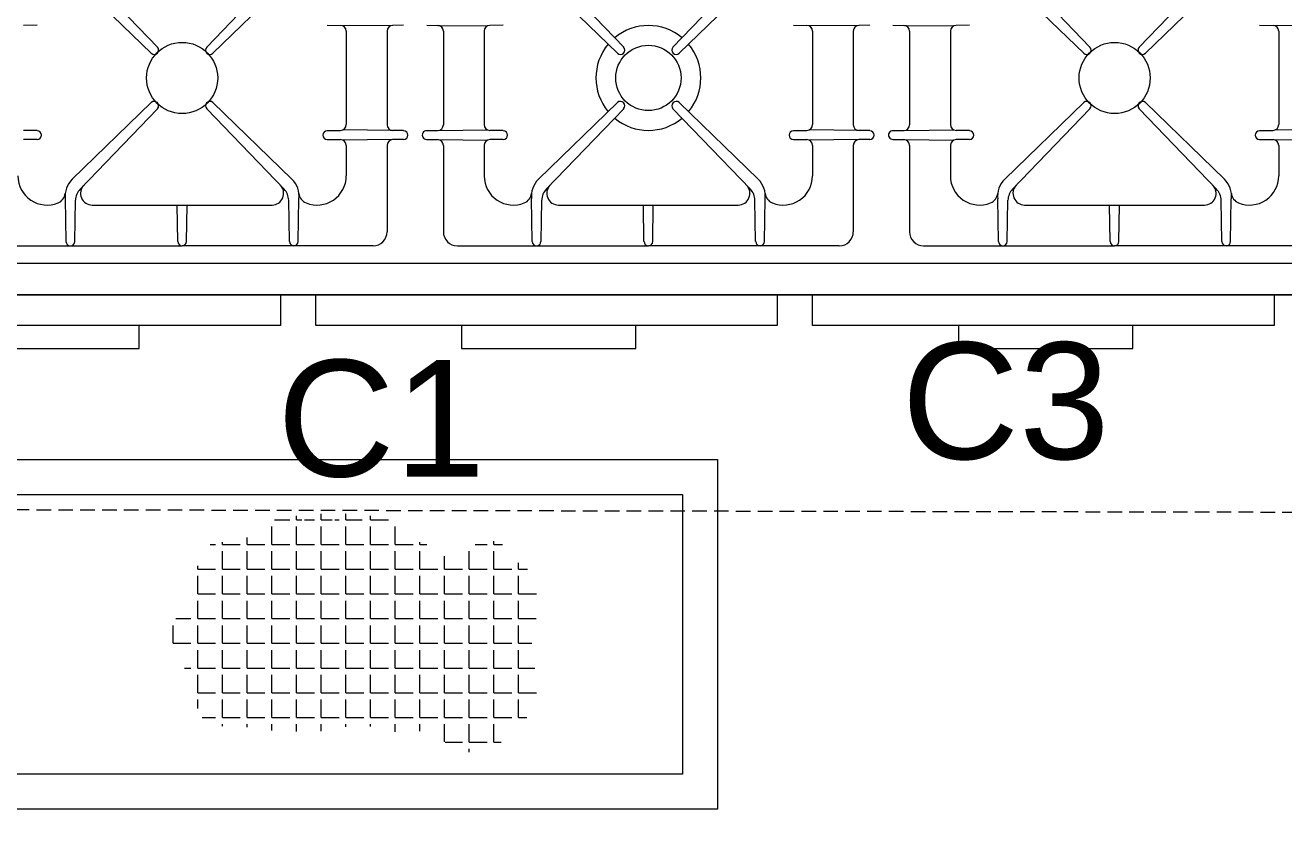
# Model space of a CAD drawing. Header units: millimetres. Extents: x 29001 to 40804, y -8833 to -5892.
# Drawn here: x 30478.8 to 30586.8, y -6714.4 to -6644.9 of the extents above; entities that cross this region are included whole.
import ezdxf

# ---------------------------------------------------------------- set-up
doc = ezdxf.new("R2010")
doc.units = ezdxf.units.MM
doc.linetypes.add('DASHED2', pattern=[0.375, 0.25, -0.125])
doc.layers.get('0').update_dxf_attribs({"lineweight": 0})
for name, color, linetype, lineweight in [('mutfak-Ekipman', 4, 'Continuous', 0), ('mutfak-poz no', 7, 'Continuous', 0), ('mutfak-yer ızgarası', 40, 'Continuous', 0), ('S2000-davlumbaz', 102, 'DASHED2', 0), ('xxx_Auto_Kaplama_Mermer Tarama @ 1', 45, 'Continuous', 0)]:
    doc.layers.add(name, color=color, linetype=linetype, lineweight=lineweight)
doc.styles.add('ekp-yazı', font='arial.ttf', dxfattribs={"height": 10})

# ---------------------------------------------------------------- blocks, each defined once
blk = doc.blocks.new('MOBİLYALAR')
at = {"layer": 'xxx_Auto_Kaplama_Mermer Tarama @ 1', "true_color": 0xb0a4a0}
h = blk.add_hatch(dxfattribs=at)
h.set_pattern_fill('DOTS', color=253, scale=1.5, angle=540)
h.set_pattern_definition([(180, (-40140.9034, 53191.863), (-1.190625, -2.38125), [0, -2.38125])])
edge = h.paths.add_edge_path()
edge.add_line((982.5, -264.75), (1603.84, -264.75))
edge.add_line((1603.84, -264.75), (1603.84, -274.25))
edge.add_line((1603.84, -274.25), (992.49, -274.25))
edge.add_line((992.49, -274.25), (992.49, -419.25))
edge.add_line((992.49, -419.25), (1027.49, -419.25))
edge.add_line((1027.49, -419.25), (1027.52, -441.86))
edge.add_line((1027.52, -441.86), (1027.52, -464.86))
edge.add_arc((1042.91, -463.89), 15.42, 183.5929, 227.6554)
edge.add_arc((1042.91, -463.89), 15.42, 227.6554, 260.3124)
edge.add_line((1040.32, -479.09), (1606.26, -480.75))
edge.add_line((1606.26, -480.75), (1606.26, -487.39))
edge.add_line((1606.26, -487.39), (1606.26, -502.74))
edge.add_arc((1578.23, -497.23), 28.56, 279.0097, 348.8638, ccw=False)
edge.add_line((1582.71, -525.43), (1523.71, -525.29))
edge.add_line((1523.71, -525.29), (1515.78, -525.28))
edge.add_line((1515.78, -525.28), (1008.96, -524.07))
edge.add_arc((1008.95, -497.57), 26.5, 183.3004, 270.0252, ccw=False)
edge.add_line((982.5, -499.09), (982.5, -264.75))
blk = doc.blocks.new('6 AÇIK ATEŞ OCAK 120.70')
at = {"color": 4}
for p, q in [((-11133.34, 12797.19), (-11133.34, 12845.19)), ((-11133.34, 12845.19), (-11133.34, 12765.19)), ((-11133.34, 12845.19), (-11133.34, 12765.19)), ((-11133.34, 12765.19), (-11133.34, 12805.19)), ((-11133.34, 12765.19), (-11133.34, 12805.19)), ((-11133.34, 12725.19), (-11133.34, 12765.19)), ((-11133.34, 12765.19), (-11133.34, 12725.19)), ((-11133.34, 12765.19), (-11133.34, 12725.19))]:
    blk.add_line(p, q, dxfattribs=at)
at = {"color": 251, "lineweight": 9}
for p, q in [((-11156.45, 12843.22), (-11156.4, 12838.98)), ((-11147.43, 12843.22), (-11147.48, 12838.98)), ((-11146.65, 12843.22), (-11146.6, 12838.98)), ((-11137.54, 12841.57), (-11137.54, 12825.19)), ((-11155.95, 12839.27), (-11147.94, 12839.27)), ((-11146.15, 12839.27), (-11143.54, 12839.27)), ((-11156.47, 12837.63), (-11156.45, 12838.78)), ((-11147.42, 12837.63), (-11147.44, 12838.78)), ((-11146.67, 12837.63), (-11146.65, 12838.78)), ((-11137.92, 12835.14), (-11141.57, 12835.2)), ((-11161.48, 12833.94), (-11154.59, 12827.3)), ((-11160.62, 12834.61), (-11154.06, 12827.83)), ((-11143.26, 12834.61), (-11149.83, 12827.83)), ((-11149.3, 12827.3), (-11142.4, 12833.94)), ((-11137.92, 12834.39), (-11141.45, 12834.33)), ((-11141.04, 12817.47), (-11141.04, 12832.9)), ((-11137.92, 12825.56), (-11141.04, 12825.61)), ((-11137.54, 12808.8), (-11137.54, 12825.19)), ((-11137.92, 12824.81), (-11141.04, 12824.76)), ((-11161.48, 12816.43), (-11154.59, 12823.07)), ((-11149.3, 12823.07), (-11142.4, 12816.43)), ((-11160.62, 12815.76), (-11154.06, 12822.54)), ((-11143.26, 12815.76), (-11149.83, 12822.54)), ((-11137.92, 12815.98), (-11141.45, 12816.04)), ((-11137.92, 12815.23), (-11141.57, 12815.17)), ((-11156.47, 12812.74), (-11156.45, 12811.59)), ((-11147.42, 12812.74), (-11147.44, 12811.59)), ((-11146.67, 12812.74), (-11146.65, 12811.59)), ((-11156.45, 12807.15), (-11156.4, 12811.39)), ((-11155.95, 12811.1), (-11147.94, 12811.1)), ((-11147.43, 12807.15), (-11147.48, 12811.39)), ((-11146.65, 12807.15), (-11146.6, 12811.39)), ((-11146.15, 12811.1), (-11143.54, 12811.1)), ((-11156.47, 12806.17), (-11156.45, 12807.11)), ((-11155.95, 12807.6), (-11147.93, 12807.6)), ((-11147.42, 12806.17), (-11147.43, 12807.11)), ((-11146.67, 12806.17), (-11146.65, 12807.11)), ((-11146.15, 12807.6), (-11138.75, 12807.6)), ((-11156.47, 12804.19), (-11156.45, 12803.26)), ((-11147.42, 12804.19), (-11147.43, 12803.26)), ((-11146.67, 12804.19), (-11146.65, 12803.26)), ((-11156.45, 12803.22), (-11156.4, 12798.98)), ((-11155.95, 12802.77), (-11147.93, 12802.77)), ((-11147.43, 12803.22), (-11147.48, 12798.98)), ((-11146.65, 12803.22), (-11146.6, 12798.98)), ((-11146.15, 12802.77), (-11138.75, 12802.77)), ((-11137.54, 12801.57), (-11137.54, 12785.19)), ((-11155.95, 12799.27), (-11147.94, 12799.27)), ((-11146.15, 12799.27), (-11143.54, 12799.27)), ((-11156.47, 12797.63), (-11156.45, 12798.78)), ((-11147.42, 12797.63), (-11147.44, 12798.78)), ((-11146.67, 12797.63), (-11146.65, 12798.78)), ((-11137.92, 12795.14), (-11141.57, 12795.2)), ((-11161.48, 12793.94), (-11154.59, 12787.3)), ((-11160.62, 12794.61), (-11154.06, 12787.83)), ((-11143.26, 12794.61), (-11149.83, 12787.83)), ((-11149.3, 12787.3), (-11142.4, 12793.94)), ((-11137.92, 12794.39), (-11141.45, 12794.33)), ((-11141.04, 12777.47), (-11141.04, 12792.9)), ((-11137.92, 12785.56), (-11141.04, 12785.61)), ((-11137.54, 12768.8), (-11137.54, 12785.19)), ((-11137.92, 12784.81), (-11141.04, 12784.76)), ((-11161.48, 12776.43), (-11154.59, 12783.07)), ((-11149.3, 12783.07), (-11142.4, 12776.43)), ((-11160.62, 12775.76), (-11154.06, 12782.54)), ((-11143.26, 12775.76), (-11149.83, 12782.54)), ((-11137.92, 12775.98), (-11141.45, 12776.04)), ((-11137.92, 12775.23), (-11141.57, 12775.17)), ((-11156.47, 12772.74), (-11156.45, 12771.59)), ((-11147.42, 12772.74), (-11147.44, 12771.59)), ((-11146.67, 12772.74), (-11146.65, 12771.59)), ((-11156.45, 12767.15), (-11156.4, 12771.39)), ((-11155.95, 12771.1), (-11147.94, 12771.1)), ((-11147.43, 12767.15), (-11147.48, 12771.39)), ((-11146.65, 12767.15), (-11146.6, 12771.39)), ((-11146.15, 12771.1), (-11143.54, 12771.1)), ((-11156.47, 12766.17), (-11156.45, 12767.11)), ((-11155.95, 12767.6), (-11147.93, 12767.6)), ((-11147.42, 12766.17), (-11147.43, 12767.11)), ((-11146.67, 12766.17), (-11146.65, 12767.11)), ((-11146.15, 12767.6), (-11138.75, 12767.6)), ((-11156.47, 12764.19), (-11156.45, 12763.26)), ((-11147.42, 12764.19), (-11147.43, 12763.26)), ((-11146.67, 12764.19), (-11146.65, 12763.26)), ((-11156.45, 12763.22), (-11156.4, 12758.98)), ((-11155.95, 12762.77), (-11147.93, 12762.77)), ((-11147.43, 12763.22), (-11147.48, 12758.98)), ((-11146.65, 12763.22), (-11146.6, 12758.98)), ((-11146.15, 12762.77), (-11138.75, 12762.77)), ((-11137.54, 12761.57), (-11137.54, 12745.19)), ((-11155.95, 12759.27), (-11147.94, 12759.27)), ((-11146.15, 12759.27), (-11143.54, 12759.27)), ((-11156.47, 12757.63), (-11156.45, 12758.78)), ((-11147.42, 12757.63), (-11147.44, 12758.78)), ((-11146.67, 12757.63), (-11146.65, 12758.78)), ((-11137.92, 12755.14), (-11141.57, 12755.2)), ((-11161.48, 12753.94), (-11154.59, 12747.3)), ((-11160.62, 12754.61), (-11154.06, 12747.83)), ((-11143.26, 12754.61), (-11149.83, 12747.83)), ((-11149.3, 12747.3), (-11142.4, 12753.94)), ((-11137.92, 12754.39), (-11141.45, 12754.33)), ((-11141.04, 12737.47), (-11141.04, 12752.9)), ((-11137.92, 12745.56), (-11141.04, 12745.61)), ((-11137.54, 12728.8), (-11137.54, 12745.19)), ((-11137.92, 12744.81), (-11141.04, 12744.76)), ((-11161.48, 12736.43), (-11154.59, 12743.07)), ((-11149.3, 12743.07), (-11142.4, 12736.43)), ((-11160.62, 12735.76), (-11154.06, 12742.54)), ((-11143.26, 12735.76), (-11149.83, 12742.54)), ((-11137.92, 12735.98), (-11141.45, 12736.04)), ((-11137.92, 12735.23), (-11141.57, 12735.17)), ((-11156.47, 12732.74), (-11156.45, 12731.59)), ((-11147.42, 12732.74), (-11147.44, 12731.59)), ((-11146.67, 12732.74), (-11146.65, 12731.59))]:
    blk.add_line(p, q, dxfattribs=at)
for centre, radius in [((-11151.94, 12825.19), 3.05), ((-11151.94, 12785.19), 2.8), ((-11151.94, 12745.19), 3.05)]:
    blk.add_circle(centre, radius, dxfattribs=at)
for centre, radius, start, end in [((-11155.95, 12838.77), 0.5, 90, 178.9511), ((-11147.94, 12838.77), 0.5, 1.0489, 90), ((-11146.15, 12838.77), 0.5, 90, 178.9511), ((-11143.54, 12836.77), 2.5, 337.8166, 90), ((-11147.04, 12837.63), 0.374, 180, 0), ((-11141.82, 12833.22), 2, 82.8292, 135.9258), ((-11142.15, 12836.2), 1, 276.316, 337.8166), ((-11137.92, 12834.77), 0.374, 270, 90), ((-11142.04, 12832.9), 1, 0, 133.9226), ((-11141.43, 12832.93), 1.4, 90.9787, 133.9226), ((-11154.33, 12827.57), 0.374, 225.9997, 44.0003), ((-11149.56, 12827.57), 0.374, 135.9997, 314.0003), ((-11137.92, 12825.19), 0.374, 270, 90), ((-11154.33, 12822.8), 0.374, 315.9997, 134.0003), ((-11149.56, 12822.8), 0.374, 45.9997, 224.0003), ((-11142.04, 12817.47), 1, 226.0774, 0), ((-11141.43, 12817.44), 1.4, 226.0774, 269.0213), ((-11141.82, 12817.15), 2, 224.0742, 277.171), ((-11137.92, 12815.6), 0.374, 270, 90), ((-11143.54, 12813.6), 2.5, 270, 22.1833), ((-11142.15, 12814.17), 1, 22.1833, 83.6843), ((-11147.04, 12812.74), 0.374, 0, 180), ((-11155.95, 12811.6), 0.5, 181.0489, 270), ((-11147.94, 12811.6), 0.5, 270, 358.9511), ((-11146.15, 12811.6), 0.5, 181.0489, 270), ((-11138.74, 12808.8), 1.2, 269.8062, 0), ((-11155.95, 12807.1), 0.5, 90, 179.1978), ((-11147.93, 12807.1), 0.5, 0.8001, 90), ((-11146.15, 12807.1), 0.5, 90, 179.1978), ((-11147.04, 12806.16), 0.374, 178.6721, 1.3292), ((-11147.04, 12804.19), 0.374, 0, 180), ((-11155.95, 12803.27), 0.5, 180.7854, 270), ((-11147.93, 12803.27), 0.5, 270, 359.1999), ((-11146.15, 12803.27), 0.5, 180.8022, 270), ((-11138.74, 12801.57), 1.2, 0, 90.1938), ((-11155.95, 12798.77), 0.5, 90, 178.9511), ((-11147.94, 12798.77), 0.5, 1.0489, 90), ((-11146.15, 12798.77), 0.5, 90, 178.9511), ((-11143.54, 12796.77), 2.5, 337.8166, 90), ((-11147.04, 12797.63), 0.374, 180, 0), ((-11141.82, 12793.22), 2, 82.8292, 135.9258), ((-11142.15, 12796.2), 1, 276.316, 337.8166), ((-11137.92, 12794.77), 0.374, 270, 90), ((-11142.04, 12792.9), 1, 0, 133.9226), ((-11141.43, 12792.93), 1.4, 90.9787, 133.9226), ((-11151.94, 12785.19), 4.5, 50.0116, 129.9884), ((-11151.94, 12785.19), 4.5, 140.0118, 219.9882), ((-11154.33, 12787.57), 0.374, 225.9997, 44.0003), ((-11149.56, 12787.57), 0.374, 135.9997, 314.0003), ((-11151.94, 12785.19), 4.5, 320.0118, 39.9883), ((-11137.92, 12785.19), 0.374, 270, 90), ((-11154.33, 12782.8), 0.374, 315.9997, 134.0003), ((-11149.56, 12782.8), 0.374, 45.9997, 224.0003), ((-11151.94, 12785.19), 4.5, 230.0116, 309.9883), ((-11142.04, 12777.47), 1, 226.0774, 0), ((-11141.82, 12777.15), 2, 224.0742, 277.171), ((-11141.43, 12777.44), 1.4, 226.0774, 269.0213), ((-11137.92, 12775.6), 0.374, 270, 90), ((-11143.54, 12773.6), 2.5, 270, 22.1833), ((-11142.15, 12774.17), 1, 22.1833, 83.6843), ((-11147.04, 12772.74), 0.374, 0, 180), ((-11155.95, 12771.6), 0.5, 181.0489, 270), ((-11147.94, 12771.6), 0.5, 270, 358.9511), ((-11146.15, 12771.6), 0.5, 181.0489, 270), ((-11138.74, 12768.8), 1.2, 269.8062, 0), ((-11155.95, 12767.1), 0.5, 90, 179.1978), ((-11147.93, 12767.1), 0.5, 0.8001, 90), ((-11146.15, 12767.1), 0.5, 90, 179.1978), ((-11147.04, 12766.16), 0.374, 178.6721, 1.3292), ((-11147.04, 12764.19), 0.374, 0, 180), ((-11155.95, 12763.27), 0.5, 180.7854, 270), ((-11147.93, 12763.27), 0.5, 270, 359.1999), ((-11146.15, 12763.27), 0.5, 180.8022, 270), ((-11138.74, 12761.57), 1.2, 0, 90.1938), ((-11155.95, 12758.77), 0.5, 90, 178.9511), ((-11147.94, 12758.77), 0.5, 1.0489, 90), ((-11146.15, 12758.77), 0.5, 90, 178.9511), ((-11143.54, 12756.77), 2.5, 337.8166, 90), ((-11147.04, 12757.63), 0.374, 180, 0), ((-11141.82, 12753.22), 2, 82.8292, 135.9258), ((-11142.15, 12756.2), 1, 276.316, 337.8166), ((-11137.92, 12754.77), 0.374, 270, 90), ((-11142.04, 12752.9), 1, 0, 133.9226), ((-11141.43, 12752.93), 1.4, 90.9787, 133.9226), ((-11154.33, 12747.57), 0.374, 225.9997, 44.0003), ((-11149.56, 12747.57), 0.374, 135.9997, 314.0003), ((-11137.92, 12745.19), 0.374, 270, 90), ((-11154.33, 12742.8), 0.374, 315.9997, 134.0003), ((-11149.56, 12742.8), 0.374, 45.9997, 224.0003), ((-11142.04, 12737.47), 1, 226.0774, 0), ((-11141.82, 12737.15), 2, 224.0742, 277.171), ((-11141.43, 12737.44), 1.4, 226.0774, 269.0213), ((-11137.92, 12735.6), 0.374, 270, 90), ((-11143.54, 12733.6), 2.5, 270, 22.1833), ((-11142.15, 12734.17), 1, 22.1833, 83.6843), ((-11147.04, 12732.74), 0.374, 0, 180)]:
    blk.add_arc(centre, radius, start, end, dxfattribs=at)
blk = doc.blocks.new('A$C3D3D1144')
at = {"color": 40, "linetype": 'Continuous'}
blk.add_line((0, 4.6), (300, 4.6), dxfattribs=at)
at = {"color": 251}
for points in [[(2.54, 69.29), (253.84, 69.29), (253.84, 7.29), (2.54, 7.29)], [(148.43, 1.96), (108.83, 1.96), (108.83, 4.6), (148.43, 4.6)], [(191.06, 1.96), (151.46, 1.96), (151.46, 4.6), (191.06, 4.6)], [(233.69, 1.96), (194.09, 1.96), (194.09, 4.6), (233.69, 4.6)], [(136.3, 1.96), (121.35, 1.96), (121.35, 0), (136.3, 0)], [(178.93, 1.96), (163.98, 1.96), (163.98, 0), (178.93, 0)], [(221.56, 1.96), (206.61, 1.96), (206.61, 0), (221.56, 0)]]:
    blk.add_lwpolyline(points, close=True, dxfattribs=at)
blk = doc.blocks.new('Y6 140-30')
at = {"layer": 'mutfak-yer ızgarası', "ltscale": 44}
h = blk.add_hatch(dxfattribs=at)
h.set_pattern_fill('ANGLE', color=160, scale=7.7, style=0)
h.set_pattern_definition([(7e-15, (-3740, 4535.4), (0, 2.1175), [1.54, -0.5775]), (90, (-3740, 4535.4), (-2.1175, 1e-16), [1.54, -0.5775])])
h.paths.add_polyline_path([(123.97, -15.68, 0.520567), (123.97, -13.09, 0.520567), (123.97, -10.59, 0.520567), (122.19, -8.81, 0.520567), (120.41, -7.03, 0.520567), (118.55, -8.89, 0.520567), (115.8, -8.89, 0.520567), (114.02, -7.11, 0.520567), (112.24, -5.33, 0.520567), (109.65, -5.33, 0.520567), (107.06, -5.33, 0.520567), (104.47, -5.33, 0.520567), (101.88, -5.33, 0.520567), (100.1, -7.11, 0.520567), (97.51, -7.11, 0.520567), (95.74, -8.89, 0.520567), (95.37, -11.92, 0.520567), (93.55, -13.74, 0.520567), (93.55, -16.25, 0.520567), (95.4, -18.1, 0.520567), (95.4, -20.7, 0.520567), (97.35, -22.65, 0.520567), (99.94, -22.65, 0.520567), (102.53, -22.65, 0.520567), (105.12, -22.65, 0.520567), (107.87, -22.65, 0.520567), (110.46, -22.65, 0.520567), (113.37, -22.65, 0.520567), (115.94, -22.65, 0.520567), (117.74, -24.45, 0.520567), (120.37, -24.45, 0.520567), (122.15, -22.67, 0.520567), (123.97, -20.85, 0.520567), (123.97, -18.26, 0.520567)])
at = {"layer": 'mutfak-yer ızgarası', "color": 13, "ltscale": 44}
blk.add_lwpolyline([(0, 0), (140, 0), (140, -30), (0, -30)], close=True, dxfattribs=at)
at = {"layer": 'mutfak-yer ızgarası', "color": 4, "ltscale": 44}
blk.add_lwpolyline([(3, -3), (137, -3), (137, -27), (3, -27)], close=True, dxfattribs=at)
blk = doc.blocks.new('MUTFAK')
at = {"layer": 'S2000-davlumbaz', "ltscale": 5}
blk.add_line((2219.45, -566.37), (1710.96, -565.4), dxfattribs=at)
blk.add_blockref('A$C3D3D1144', (1820.69, -551.99))
at = {"layer": 'mutfak-Ekipman', "rotation": 270}
blk.add_blockref('6 AÇIK ATEŞ OCAK 120.70', (-10784.5, -11680.74), dxfattribs=at)
at = {"layer": 'mutfak-yer ızgarası', "linetype": 'Continuous'}
blk.add_blockref('Y6 140-30', (1866.61, -561.52), dxfattribs=at)
at = {"layer": 'mutfak-poz no', "char_height": 10, "attachment_point": 1, "style": 'ekp-yazı'}
for s, insert in [('C3', (2022.41, -551.48)), ('C1', (1968.84, -552.98))]:
    blk.add_mtext_dynamic_manual_height_columns(s, width=12.0866, gutter_width=60, heights=[0], dxfattribs=dict(at, insert=insert))

msp = doc.modelspace()

# ---------------------------------------------------------------- block references
at = {"color": 6}
msp.add_blockref('MOBİLYALAR', (29144.79, -6321.8), dxfattribs=at)

# ---------------------------------------------------------------- next in the draw order: block references
msp.add_blockref('MUTFAK', (28531.6, -6120.65), dxfattribs=at)

doc.saveas('drawing.dxf')
